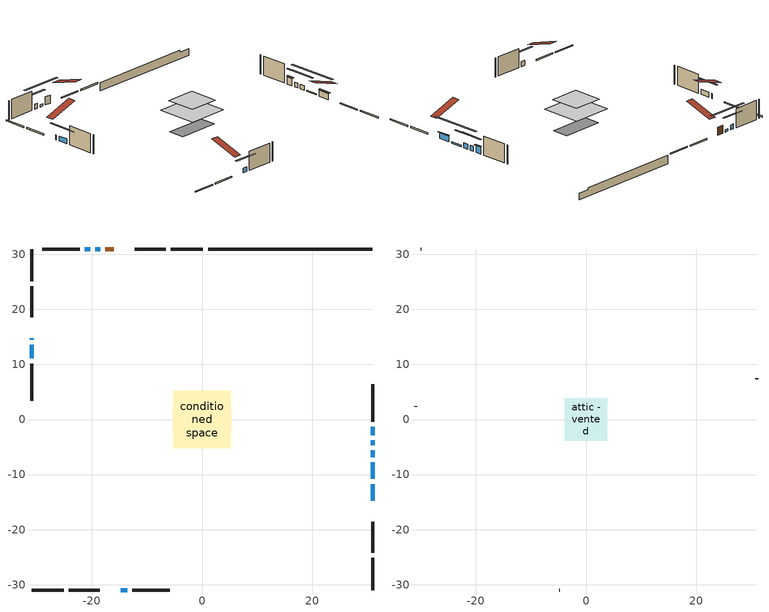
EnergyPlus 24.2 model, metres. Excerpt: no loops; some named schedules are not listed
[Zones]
conditioned space
 floor adiabatic (AdiabaticFloorConstruction): -5.21,-5.21 -5.21,5.21 5.21,5.21 5.21,-5.21 z2.74
 floor foundation (Slab1 construction): -5.34,-2.13 -5.34,2.13 5.34,2.13 5.34,-2.13 z-1.83
 wall outside (RimJoist1 construction): 0.16,30.96 -5.67,30.96 / -30.96,-30.96 -25.13,-30.96 / -30.96,30.96 -30.96,25.13 / 30.96,-30.96 30.96,-25.13 z0.3:0.6
 wall outside (RimJoist2 construction): -6.6,30.96 -12.2,30.96 / -24.2,-30.96 -18.6,-30.96 / -30.96,24.2 -30.96,18.6 / 30.96,-24.2 30.96,-18.6 z0.3:0.6
 wall outside (AdiabaticWallConstruction 1): -16.02,30.96 -17.57,30.96 z0.3:2.33
 wall outside (AdiabaticWallConstruction): -30.96,14.78 -30.96,14.46 / 30.96,-6.83 30.96,-5.6 / 30.96,-4.68 30.96,-3.76 / -20.34,30.96 -21.25,30.96 / -14.78,-30.96 -13.56,-30.96 / -30.96,13.53 -30.96,11.09 z0.3:1.52; 30.96,-14.78 30.96,-11.73 z0.3:1.82; 30.96,-10.8 30.96,-7.75 z0.3:0.61; -18.49,30.96 -19.41,30.96 z0.3:0.91; 30.96,-2.83 30.96,-1.31 z0.3:2.13
 wall outside (Wall1 construction): -22.18,30.96 -28.98,30.96 / -12.63,-30.96 -5.83,-30.96 / -30.96,10.17 -30.96,3.36 / 30.96,-0.38 30.96,6.42 z0.3:5.18
 wall foundation (FoundationWall1 construction): 1.09,30.96,-1.83 1.09,30.96,0.3 27.98,30.96,0.3 27.98,30.96,-0.2 30.96,30.96,-0.2 30.96,30.96,-1.83
 window (WindowConstruction 7): -30.96,14.78 -30.96,14.46 z0.3:1.52
 window (WindowConstruction 6): 30.96,-14.78 30.96,-11.73 z0.3:1.82
 window (WindowConstruction 8): 30.96,-10.8 30.96,-7.75 z0.3:0.6
 window (WindowConstruction 9): -18.49,30.96 -19.41,30.96 z0.3:0.91
 window (WindowConstruction): 30.96,-6.82 30.96,-5.61 z0.3:1.52
 window (WindowConstruction 1): 30.96,-4.68 30.96,-3.76 z0.3:1.52
 window (WindowConstruction 2): 30.96,-2.83 30.96,-1.31 z0.3:2.13
 window (WindowConstruction 3): -20.34,30.96 -21.25,30.96 z0.3:1.52
 window (WindowConstruction 4): -14.78,-30.96 -13.56,-30.96 z0.3:1.52
 window (WindowConstruction 5): -30.96,13.53 -30.96,11.09 z0.3:1.52
 door (Door): -16.02,30.96 -17.57,30.96 z0.3:2.33
 ceiling adiabatic (AdiabaticFloorConstruction): 5.21,-5.21 5.21,5.21 -5.21,5.21 -5.21,-5.21 z2.74
attic - vented
 floor to conditioned space (Floor1 construction Reversed): -3.83,-3.83 -3.83,3.83 3.83,3.83 3.83,-3.83 z5.18
 wall outside (Wall3 construction): -29.91,30.96 -30.03,30.96 / -4.9,-30.96 -4.78,-30.96 / -30.96,2.44 -30.96,2.31 / 30.96,7.35 30.96,7.47 z0.3:5.18
 roof outside (Roof1 construction): -15.09,30.96,5.18 -15.09,23.5,7.66 -13.13,23.5,7.66 -13.13,30.96,5.18; -15.71,-30.96,5.18 -15.71,-23.5,7.66 -17.67,-23.5,7.66 -17.67,-30.96,5.18; -30.96,15.71,5.18 -23.5,15.71,7.66 -23.5,17.67,7.66 -30.96,17.67,5.18; 30.96,-15.71,5.18 23.5,-15.71,7.66 23.5,-17.67,7.66 30.96,-17.67,5.18
shading: 30.96,-11.53 30.96,-14.98 31.37,-14.98 31.37,-11.53 z2.03; 30.96,-2.67 30.96,-15.88 31.37,-15.88 31.37,-2.67 z5.69; -24.49,30.96 -13.41,30.96 -13.41,31.37 -24.49,31.37 z5.99; 30.96,-2.97 30.96,-9.46 31.37,-9.46 31.37,-2.97 z4.16; 30.96,-1.12 30.96,-7.32 31.37,-7.32 31.37,-1.12 z4.16; 30.96,-1.11 30.96,-3.03 31.37,-3.03 31.37,-1.11 z2.33; -23.89,30.96 -17.7,30.96 -17.7,31.37 -23.89,31.37 z4.16; -10.92,-30.96 -17.42,-30.96 -17.42,-31.37 -10.92,-31.37 z4.16; -30.96,8.45 -30.96,16.17 -31.37,16.17 -31.37,8.45 z4.16
[Building]
Building 1: Terrain=Suburbs
[Site:Location]
Ottawa Intl AP_ON: Latitude {deg}=45.32; Longitude {deg}=-75.67; Time Zone {hr}=-5; Elevation {m}=115; Keep Site Location Information=Yes
[Site:GroundTemperature:Shallow]
1.18808, -1.19398, -1.38475, -0.254337, 4.28362, 8.80044, 12.7163, 15.1969, 15.4076, 13.3901, 9.57408, 5.19582
[Site:WaterMainsTemperature]
Calculation Method=Schedule; Temperature Schedule=mains temperature schedule
[Material] Roughness=Rough; Thermal Absorptance=0.9
Name | Thickness {m} | Conductivity {W/m-K} | Density {kg/m3} | Specific Heat {J/kg-K} | Solar Absorptance | Visible Absorptance
asphalt or fiberglass shingles | 0.00635 | 0.162714 | 1121.4 | 1465.45 | 0.4 | 0.4
ceiling loosefill ins | 0.169333 | 0.0480833 | 16.02 | 1046.75 | 0.7 | 0.7
ceiling stud and cavity | 0.1397 | 0.550941 | 65.682 | 1177.47 | 0.7 | 0.7
concrete 4.0 in. | 0.1016 | 1.803125 | 2242.8 | 837.4 | 0.7 | 0.7
concrete 8.0 in. | 0.2032 | 1.803125 | 2242.8 | 837.4 | 0.7 | 0.7
door material | 0.04445 | 0.053851 | 512.64 | 1214.23 | 0.7 | 0.7
exterior vertical ins | 0.0457286 | 0.029427 | 32.04 | 1214.23 | 0.7 | 0.7
floor covering | 0.0127 | 0.0433444 | 54.468 | 1339.84 | 0.6 | 0.6
floor rigid ins; wall rigid ins | 0.512978 | 0.029427 | 32.04 | 1214.23 | 0.7 | 0.7
floor stud and cavity | 0.1397 | 1.75129 | 37.0049 | 1207.88 | 0.7 | 0.7
furniture material conditioned space 1 | 0.1524 | 0.115458 | 640.8 | 1214.23 | 0.6 | 0.6
gypsum board | 0.0127 | 0.160291 | 801 | 837.4 | 0.6 | 0.6
gypsum board 1 | 0.0127 | 0.160291 | 801 | 837.4 | 0.7 | 0.7
osb sheathing 0.5 in. | 0.0127 | 0.115458 | 512.64 | 1214.23 | 0.7 | 0.7
osb sheathing 0.75 in. | 0.01905 | 0.115458 | 512.64 | 1214.23 | 0.7 | 0.7
osb sheathing 2.0 in. | 0.0508 | 0.115458 | 512.64 | 1214.23 | 0.7 | 0.7
rim joist stud and cavity | 0.0508 | 0.0451784 | 125.044 | 1163.47 | 0.6 | 0.6
rim joist stud and cavity 1 | 0.0508 | 0.0448274 | 125.044 | 1163.47 | 0.6 | 0.6
wall stud and cavity | 0.1397 | 0.0943382 | 139.0536 | 1170.24 | 0.7 | 0.7
wall stud and cavity 1 | 0.0889 | 6.9971 | 50.32683 | 1063.81 | 0.6 | 0.6
wall stud and cavity 2 | 0.0889 | 0.380278 | 52.3479 | 1209.89 | 0.7 | 0.7
wall stud and cavity 3 | 0.0889 | 0.391764 | 83.0341 | 1211.67 | 0.7 | 0.7
wood siding | 0.0254 | 0.102417 | 544.68 | 1172.36 | 0.4 | 0.4
wood siding 1 | 0.00254 | 0.102417 | 544.68 | 1172.36 | 0.4 | 0.4
wood siding 2; wood siding 3; wood siding 4 | 0.0254 | 0.102417 | 544.68 | 1172.36 | 0.7 | 0.7
[WindowMaterial:SimpleGlazingSystem]
Name | U-Factor {W/m2-K} | Solar Heat Gain Coefficient
WindowMaterial | 2.92076 | 0.67
WindowMaterial 1 | 2.93609 | 0.65
WindowMaterial 2 | 5.34129 | 0.66
WindowMaterial 3 | 2.87988 | 0.7
WindowMaterial 4 | 7.5807 | 0.54
WindowMaterial 5 | 3.06158 | 0.55
WindowMaterial 6 | 2.97868 | 0.61
[Construction]
AdiabaticFloorConstruction: floor stud and cavity, floor rigid ins, osb sheathing 0.75 in., floor covering
AdiabaticWallConstruction: wood siding 3, wall rigid ins, wall stud and cavity 2, gypsum board
AdiabaticWallConstruction 1: wood siding 4, wall rigid ins, wall stud and cavity 2, gypsum board
Door: door material
Floor1 construction Reversed: gypsum board, ceiling stud and cavity, ceiling loosefill ins
FoundationWall1 construction: concrete 8.0 in., gypsum board 1
furniture construction conditioned space 1: furniture material conditioned space 1
PartitionWallConstruction: gypsum board, wall stud and cavity 3, gypsum board
RimJoist1 construction: wood siding 2, osb sheathing 2.0 in., rim joist stud and cavity
RimJoist2 construction: wood siding 2, osb sheathing 2.0 in., rim joist stud and cavity 1
Roof1 construction: asphalt or fiberglass shingles
Slab1 construction: concrete 4.0 in.
Wall1 construction: wood siding, osb sheathing 0.5 in., wall stud and cavity, gypsum board
Wall3 construction: wood siding 1, wall stud and cavity 1
WindowConstruction; WindowConstruction 4; WindowConstruction 5: WindowMaterial
WindowConstruction 1; WindowConstruction 3: WindowMaterial 1
WindowConstruction 2: WindowMaterial 2
WindowConstruction 6: WindowMaterial 3
WindowConstruction 7: WindowMaterial 4
WindowConstruction 8: WindowMaterial 5
WindowConstruction 9: WindowMaterial 6
[Zone] Multiplier=1; Part of Total Floor Area=Yes
Name | Volume {m3}
attic - vented | 23.7092
conditioned space | 361.5
[Space]
Name | Zone | Volume {m3}
attic - vented 1 | attic - vented | 23.7092
conditioned space 1 | conditioned space | 361.5
[ZoneInfiltration:EffectiveLeakageArea]
infil attic - vented 1: Zone or Space=attic - vented 1; Schedule=Always On Discrete; Effective Air Leakage Area {cm2}=2472; Stack Coefficient=0.000512113; Wind Coefficient=1.52898e-05
[ZoneMixing]
whole house fan mix: Zone or Space=attic - vented; Schedule=Always On Continuous; Design Flow Rate Calculation Method=Flow/Zone; Design Flow Rate {m3/s}=0; Source Zone or Space=conditioned space
[SurfaceProperty:ExposedFoundationPerimeter]
Slab1: Exposed Perimeter Calculation Method=TotalExposedPerimeter; Total Exposed Perimeter {m}=29.871
[InternalMass] Zone or ZoneList=conditioned space; Space or SpaceList=conditioned space 1
Name | Construction | Surface Area {m2}
furniture mass conditioned space 1 | furniture construction conditioned space 1 | 61.5718
partition wall mass | PartitionWallConstruction | 153.93
[Lights]
interior lighting: Zone or ZoneList or Space or SpaceList=conditioned space 1; Schedule=interior lighting schedule; Design Level Calculation Method=LightingLevel; Lighting Level {W}=343.2; Return Air Fraction=0; Fraction Radiant=0.6; Fraction Visible=0.2; Fraction Replaceable=1
[People]
occupants: Zone or ZoneList or Space or SpaceList=conditioned space 1; Number of People Schedule=occupants schedule; Number of People Calculation Method=People; Number of People=3; Fraction Radiant=0.314171; Sensible Heat Fraction=0.56303; Activity Level Schedule=occupants activity schedule; Carbon Dioxide Generation Rate {m3/s-W}=0; Enable ASHRAE 55 Comfort Warnings=No; Mean Radiant Temperature Calculation Type=EnclosureAveraged
[ElectricEquipment] Zone or ZoneList or Space or SpaceList=conditioned space 1; Design Level Calculation Method=EquipmentLevel
Name | Schedule | Design Level {W} | Fraction Latent | Fraction Radiant | Fraction Lost
clothes dryer | clothes dryer schedule | 140.772 | 0.015 | 0.081 | 0.85
clothes washer | clothes washer schedule | 32.1985 | 0.03 | 0.162 | 0.7
cooking range | cooking range schedule | 215.147 | 0.08 | 0.432 | 0.2
dishwasher | dishwasher schedule | 66.8632 | 0.3 | 0.18 | 0.4
fridge | fridge schedule | 72.9452 | 0 | 0.6 | 0
mech vent house fan | mech vent house fan schedule | 19.9167 | 0 | 0 | 0.5
mech vent house fan cfis | mech vent house fan cfis schedule | 0 | 0 | 0 | 0
mech vent range fan 0 | mech vent range fan 0 schedule | 57 | 0 | 0 | 1
misc plug loads | misc plug loads schedule | 494.7 | 0.045 | 0.513 | 0.1
whole house fan | Always On Discrete | 0 | 0 | 0 | 1
[OtherEquipment] Zone or ZoneList or Space or SpaceList=conditioned space 1; Design Level Calculation Method=EquipmentLevel
Name | Fuel Type | Schedule | Design Level {W} | Fraction Latent | Fraction Radiant | Fraction Lost
clothes dryer 1 | Electricity | clothes dryer schedule | 0 | 0.015 | 0.081 | 0.85
cooking range 1 | Electricity | cooking range schedule | 0 | 0.08 | 0.432 | 0.2
general water use latent | None | general water use schedule | 62.594 | 1 | 0 | 0
general water use sensible | None | general water use schedule | -61.6891 | 0 | 0.6 | 0
mech vent house fan latent load | None | Always On Discrete | 0 | 1 | 0 | 0
mech vent house fan sensible load | None | Always On Discrete | 0 | 0 | 0 | 0
water heater energy adjustment1 | NaturalGas | Always On Discrete | 0.01 | 0 | 0 | 1
[ZoneInfiltration:DesignFlowRate] Zone or ZoneList or Space or SpaceList=conditioned space 1; Schedule=Always On Discrete; Design Flow Rate Calculation Method=Flow/Zone; Design Flow Rate {m3/s}=0
infil flow; natural vent flow; whole house fan flow
[AvailabilityManager:Scheduled]
central ac and furnace airloop Availability Manager: Schedule=Always On Discrete
[Foundation:Kiva]
Foundation Kiva 1: Initial Indoor Air Temperature {C}=18; Wall Height Above Grade {m}=0.300015; Wall Depth Below Slab {m}=0.2032; Custom Block Material Name 1=exterior vertical ins; Custom Block Depth 1 {m}=2.13; Custom Block X Position 1 {m}=0.2159; Custom Block Z Position 1 {m}=0
[Foundation:Kiva:Settings]
Soil Conductivity {W/m-K}=0.849921; Soil Density {kg/m3}=1842.3; Soil Specific Heat {J/kg-K}=418.7; Ground Solar Absorptivity=0.9; Ground Thermal Absorptivity=0.9; Ground Surface Roughness {m}=0.03; Far-Field Width {m}=40; Deep-Ground Boundary Condition=ZeroFlux; Deep-Ground Depth {m}=40; Minimum Cell Dimension {m}=0.2; Maximum Cell Growth Coefficient=3; Simulation Timestep=Timestep
[Exterior:Lights]
exterior lighting: Schedule=exterior lighting schedule; Design Level {W}=75.6
[EnergyManagementSystem:GlobalVariable]
central_ac_and_furnace_airloop_Fan_RTF
infil_program_Qfan
infil_program_Qinf
natural_vent_program_Qnv
natural_vent_program_Qwhf
[EnergyManagementSystem:Sensor]
Name | Output:Variable or Output:Meter Index Key | Output:Variable or Output:Meter
airflow_gain | infil flow | Infiltration Sensible Heat Gain Energy
airflow_gain_1 | natural vent flow | Infiltration Sensible Heat Gain Energy
airflow_gain_2 | whole house fan flow | Infiltration Sensible Heat Gain Energy
airflow_loss | infil flow | Infiltration Sensible Heat Loss Energy
airflow_loss_1 | natural vent flow | Infiltration Sensible Heat Loss Energy
airflow_loss_2 | whole house fan flow | Infiltration Sensible Heat Loss Energy
clg_load_cond |  | Cooling:EnergyTransfer:Zone:CONDITIONED SPACE
clg_sp_s; clg_sp_s_1 | cooling setpoint | Schedule Value
clothes_dryer_exhaust_0_sch_s | clothes dryer exhaust 0 schedule | Schedule Value
cool_season | cooling season schedule | Schedule Value
htg_load_cond |  | Heating:EnergyTransfer:Zone:CONDITIONED SPACE
htg_sp_s; htg_sp_s_1 | heating setpoint | Schedule Value
ig_ee_conv | clothes dryer | Electric Equipment Convective Heating Energy
ig_ee_conv_2 | cooking range | Electric Equipment Convective Heating Energy
ig_ee_conv_4 | fridge | Electric Equipment Convective Heating Energy
ig_ee_conv_5 | misc plug loads | Electric Equipment Convective Heating Energy
ig_ee_conv_6 | whole house fan | Electric Equipment Convective Heating Energy
ig_ee_rad | clothes dryer | Electric Equipment Radiant Heating Energy
ig_ee_rad_2 | cooking range | Electric Equipment Radiant Heating Energy
ig_ee_rad_4 | fridge | Electric Equipment Radiant Heating Energy
ig_ee_rad_5 | misc plug loads | Electric Equipment Radiant Heating Energy
ig_ee_rad_6 | whole house fan | Electric Equipment Radiant Heating Energy
ig_lgt_conv | interior lighting | Lights Convective Heating Energy
ig_lgt_rad | interior lighting | Lights Radiant Heating Energy
ig_lgt_vis | interior lighting | Lights Visible Radiation Heating Energy
ig_oe_conv | clothes dryer 1 | Other Equipment Convective Heating Energy
ig_oe_conv_1 | cooking range 1 | Other Equipment Convective Heating Energy
ig_oe_conv_2 | general water use latent | Other Equipment Convective Heating Energy
ig_oe_conv_3 | general water use sensible | Other Equipment Convective Heating Energy
ig_oe_conv_4 | water heater energy adjustment1 | Other Equipment Convective Heating Energy
ig_oe_rad | clothes dryer 1 | Other Equipment Radiant Heating Energy
ig_oe_rad_1 | cooking range 1 | Other Equipment Radiant Heating Energy
ig_oe_rad_2 | general water use latent | Other Equipment Radiant Heating Energy
ig_oe_rad_3 | general water use sensible | Other Equipment Radiant Heating Energy
ig_oe_rad_4 | water heater energy adjustment1 | Other Equipment Radiant Heating Energy
ig_ppl_conv | occupants | People Convective Heating Energy
ig_ppl_rad | occupants | People Radiant Heating Energy
im_conv | furniture mass conditioned space 1 | Surface Inside Face Convection Heat Gain Energy
im_conv_1 | partition wall mass | Surface Inside Face Convection Heat Gain Energy
im_ig | furniture mass conditioned space 1 | Surface Inside Face Internal Gains Radiation Heat Gain Energy
im_ig_1 | partition wall mass | Surface Inside Face Internal Gains Radiation Heat Gain Energy
im_lgt | furniture mass conditioned space 1 | Surface Inside Face Lights Radiation Heat Gain Energy
im_lgt_1 | partition wall mass | Surface Inside Face Lights Radiation Heat Gain Energy
im_sol | furniture mass conditioned space 1 | Surface Inside Face Solar Radiation Heat Gain Energy
im_sol_1 | partition wall mass | Surface Inside Face Solar Radiation Heat Gain Energy
im_surf | furniture mass conditioned space 1 | Surface Inside Face Net Surface Thermal Radiation Heat Gain Energy
im_surf_1 | partition wall mass | Surface Inside Face Net Surface Thermal Radiation Heat Gain Energy
mech_vent_range_fan_0_sch_s | mech vent range fan 0 schedule | Schedule Value
mv_conv | mech vent house fan | Electric Equipment Convective Heating Energy
mv_conv_1 | mech vent house fan cfis | Electric Equipment Convective Heating Energy
mv_conv_2 | mech vent range fan 0 | Electric Equipment Convective Heating Energy
mv_conv_3 | mech vent house fan latent load | Other Equipment Convective Heating Energy
mv_conv_4 | mech vent house fan sensible load | Other Equipment Convective Heating Energy
mv_rad | mech vent house fan | Electric Equipment Radiant Heating Energy
mv_rad_1 | mech vent house fan cfis | Electric Equipment Radiant Heating Energy
mv_rad_2 | mech vent range fan 0 | Electric Equipment Radiant Heating Energy
mv_rad_3 | mech vent house fan latent load | Other Equipment Radiant Heating Energy
mv_rad_4 | mech vent house fan sensible load | Other Equipment Radiant Heating Energy
natural_vent_s | natural vent schedule | Schedule Value
out_pb_s |  | Site Outdoor Air Barometric Pressure
out_wt_s |  | Site Outdoor Air Humidity Ratio
site_vw_s |  | Site Wind Speed
ss_back_out | Window1 | Surface Window Shortwave from Zone Back Out Window Heat Transfer Rate
ss_back_out_1 | Window10 | Surface Window Shortwave from Zone Back Out Window Heat Transfer Rate
ss_back_out_2 | Window11 | Surface Window Shortwave from Zone Back Out Window Heat Transfer Rate
ss_back_out_3 | Window12 | Surface Window Shortwave from Zone Back Out Window Heat Transfer Rate
ss_back_out_4 | Window3 | Surface Window Shortwave from Zone Back Out Window Heat Transfer Rate
ss_back_out_5 | Window4 | Surface Window Shortwave from Zone Back Out Window Heat Transfer Rate
ss_back_out_6 | Window5 | Surface Window Shortwave from Zone Back Out Window Heat Transfer Rate
ss_back_out_7 | Window6 | Surface Window Shortwave from Zone Back Out Window Heat Transfer Rate
ss_back_out_8 | Window7 | Surface Window Shortwave from Zone Back Out Window Heat Transfer Rate
ss_back_out_9 | Window8 | Surface Window Shortwave from Zone Back Out Window Heat Transfer Rate
ss_conv | Door1 | Surface Inside Face Convection Heat Gain Energy
ss_conv_1 | Window1 | Surface Inside Face Convection Heat Gain Energy
ss_conv_10 | Window8 | Surface Inside Face Convection Heat Gain Energy
ss_conv_2 | Window10 | Surface Inside Face Convection Heat Gain Energy
ss_conv_3 | Window11 | Surface Inside Face Convection Heat Gain Energy
ss_conv_4 | Window12 | Surface Inside Face Convection Heat Gain Energy
ss_conv_5 | Window3 | Surface Inside Face Convection Heat Gain Energy
ss_conv_6 | Window4 | Surface Inside Face Convection Heat Gain Energy
ss_conv_7 | Window5 | Surface Inside Face Convection Heat Gain Energy
ss_conv_8 | Window6 | Surface Inside Face Convection Heat Gain Energy
ss_conv_9 | Window7 | Surface Inside Face Convection Heat Gain Energy
ss_ig | Door1 | Surface Inside Face Internal Gains Radiation Heat Gain Energy
ss_ig_1 | Window1 | Surface Inside Face Internal Gains Radiation Heat Gain Energy
ss_ig_10 | Window8 | Surface Inside Face Internal Gains Radiation Heat Gain Energy
ss_ig_2 | Window10 | Surface Inside Face Internal Gains Radiation Heat Gain Energy
ss_ig_3 | Window11 | Surface Inside Face Internal Gains Radiation Heat Gain Energy
ss_ig_4 | Window12 | Surface Inside Face Internal Gains Radiation Heat Gain Energy
ss_ig_5 | Window3 | Surface Inside Face Internal Gains Radiation Heat Gain Energy
ss_ig_6 | Window4 | Surface Inside Face Internal Gains Radiation Heat Gain Energy
ss_ig_7 | Window5 | Surface Inside Face Internal Gains Radiation Heat Gain Energy
ss_ig_8 | Window6 | Surface Inside Face Internal Gains Radiation Heat Gain Energy
ss_ig_9 | Window7 | Surface Inside Face Internal Gains Radiation Heat Gain Energy
ss_lgt | Door1 | Surface Inside Face Lights Radiation Heat Gain Energy
ss_sol | Door1 | Surface Inside Face Solar Radiation Heat Gain Energy
ss_surf | Door1 | Surface Inside Face Net Surface Thermal Radiation Heat Gain Energy
ss_surf_1 | Window1 | Surface Inside Face Net Surface Thermal Radiation Heat Gain Energy
ss_surf_10 | Window8 | Surface Inside Face Net Surface Thermal Radiation Heat Gain Energy
ss_surf_2 | Window10 | Surface Inside Face Net Surface Thermal Radiation Heat Gain Energy
ss_surf_3 | Window11 | Surface Inside Face Net Surface Thermal Radiation Heat Gain Energy
ss_surf_4 | Window12 | Surface Inside Face Net Surface Thermal Radiation Heat Gain Energy
ss_surf_5 | Window3 | Surface Inside Face Net Surface Thermal Radiation Heat Gain Energy
ss_surf_6 | Window4 | Surface Inside Face Net Surface Thermal Radiation Heat Gain Energy
ss_surf_7 | Window5 | Surface Inside Face Net Surface Thermal Radiation Heat Gain Energy
ss_surf_8 | Window6 | Surface Inside Face Net Surface Thermal Radiation Heat Gain Energy
ss_surf_9 | Window7 | Surface Inside Face Net Surface Thermal Radiation Heat Gain Energy
ss_trans_in | Window1 | Surface Window Transmitted Solar Radiation Rate
ss_trans_in_1 | Window10 | Surface Window Transmitted Solar Radiation Rate
ss_trans_in_2 | Window11 | Surface Window Transmitted Solar Radiation Rate
ss_trans_in_3 | Window12 | Surface Window Transmitted Solar Radiation Rate
ss_trans_in_4 | Window3 | Surface Window Transmitted Solar Radiation Rate
ss_trans_in_5 | Window4 | Surface Window Transmitted Solar Radiation Rate
ss_trans_in_6 | Window5 | Surface Window Transmitted Solar Radiation Rate
ss_trans_in_7 | Window6 | Surface Window Transmitted Solar Radiation Rate
ss_trans_in_8 | Window7 | Surface Window Transmitted Solar Radiation Rate
ss_trans_in_9 | Window8 | Surface Window Transmitted Solar Radiation Rate
ss_trans_out | Window1 | Surface Inside Face Initial Transmitted Diffuse Transmitted Out Window Solar Radiation Rate
ss_trans_out_1 | Window10 | Surface Inside Face Initial Transmitted Diffuse Transmitted Out Window Solar Radiation Rate
ss_trans_out_2 | Window11 | Surface Inside Face Initial Transmitted Diffuse Transmitted Out Window Solar Radiation Rate
ss_trans_out_3 | Window12 | Surface Inside Face Initial Transmitted Diffuse Transmitted Out Window Solar Radiation Rate
ss_trans_out_4 | Window3 | Surface Inside Face Initial Transmitted Diffuse Transmitted Out Window Solar Radiation Rate
ss_trans_out_5 | Window4 | Surface Inside Face Initial Transmitted Diffuse Transmitted Out Window Solar Radiation Rate
ss_trans_out_6 | Window5 | Surface Inside Face Initial Transmitted Diffuse Transmitted Out Window Solar Radiation Rate
ss_trans_out_7 | Window6 | Surface Inside Face Initial Transmitted Diffuse Transmitted Out Window Solar Radiation Rate
ss_trans_out_8 | Window7 | Surface Inside Face Initial Transmitted Diffuse Transmitted Out Window Solar Radiation Rate
ss_trans_out_9 | Window8 | Surface Inside Face Initial Transmitted Diffuse Transmitted Out Window Solar Radiation Rate
s_conv | Floor1 | Surface Inside Face Convection Heat Gain Energy
s_conv_1 | FoundationWall1 | Surface Inside Face Convection Heat Gain Energy
s_conv_10 | RimJoist2:270 | Surface Inside Face Convection Heat Gain Energy
s_conv_11 | RimJoist2:90 | Surface Inside Face Convection Heat Gain Energy
s_conv_12 | Slab1 | Surface Inside Face Convection Heat Gain Energy
s_conv_13 | Wall1:0 | Surface Inside Face Convection Heat Gain Energy
s_conv_14 | Wall1:180 | Surface Inside Face Convection Heat Gain Energy
s_conv_15 | Wall1:270 | Surface Inside Face Convection Heat Gain Energy
s_conv_16 | Wall1:90 | Surface Inside Face Convection Heat Gain Energy
s_conv_2 | inferred conditioned ceiling | Surface Inside Face Convection Heat Gain Energy
s_conv_3 | inferred conditioned floor | Surface Inside Face Convection Heat Gain Energy
s_conv_4 | RimJoist1:0 | Surface Inside Face Convection Heat Gain Energy
s_conv_5 | RimJoist1:180 | Surface Inside Face Convection Heat Gain Energy
s_conv_6 | RimJoist1:270 | Surface Inside Face Convection Heat Gain Energy
s_conv_7 | RimJoist1:90 | Surface Inside Face Convection Heat Gain Energy
s_conv_8 | RimJoist2:0 | Surface Inside Face Convection Heat Gain Energy
s_conv_9 | RimJoist2:180 | Surface Inside Face Convection Heat Gain Energy
s_ig | Floor1 | Surface Inside Face Internal Gains Radiation Heat Gain Energy
s_ig_1 | FoundationWall1 | Surface Inside Face Internal Gains Radiation Heat Gain Energy
s_ig_10 | RimJoist2:270 | Surface Inside Face Internal Gains Radiation Heat Gain Energy
s_ig_11 | RimJoist2:90 | Surface Inside Face Internal Gains Radiation Heat Gain Energy
s_ig_12 | Slab1 | Surface Inside Face Internal Gains Radiation Heat Gain Energy
s_ig_13 | Wall1:0 | Surface Inside Face Internal Gains Radiation Heat Gain Energy
s_ig_14 | Wall1:180 | Surface Inside Face Internal Gains Radiation Heat Gain Energy
s_ig_15 | Wall1:270 | Surface Inside Face Internal Gains Radiation Heat Gain Energy
s_ig_16 | Wall1:90 | Surface Inside Face Internal Gains Radiation Heat Gain Energy
s_ig_2 | inferred conditioned ceiling | Surface Inside Face Internal Gains Radiation Heat Gain Energy
s_ig_3 | inferred conditioned floor | Surface Inside Face Internal Gains Radiation Heat Gain Energy
s_ig_4 | RimJoist1:0 | Surface Inside Face Internal Gains Radiation Heat Gain Energy
s_ig_5 | RimJoist1:180 | Surface Inside Face Internal Gains Radiation Heat Gain Energy
s_ig_6 | RimJoist1:270 | Surface Inside Face Internal Gains Radiation Heat Gain Energy
s_ig_7 | RimJoist1:90 | Surface Inside Face Internal Gains Radiation Heat Gain Energy
s_ig_8 | RimJoist2:0 | Surface Inside Face Internal Gains Radiation Heat Gain Energy
s_ig_9 | RimJoist2:180 | Surface Inside Face Internal Gains Radiation Heat Gain Energy
